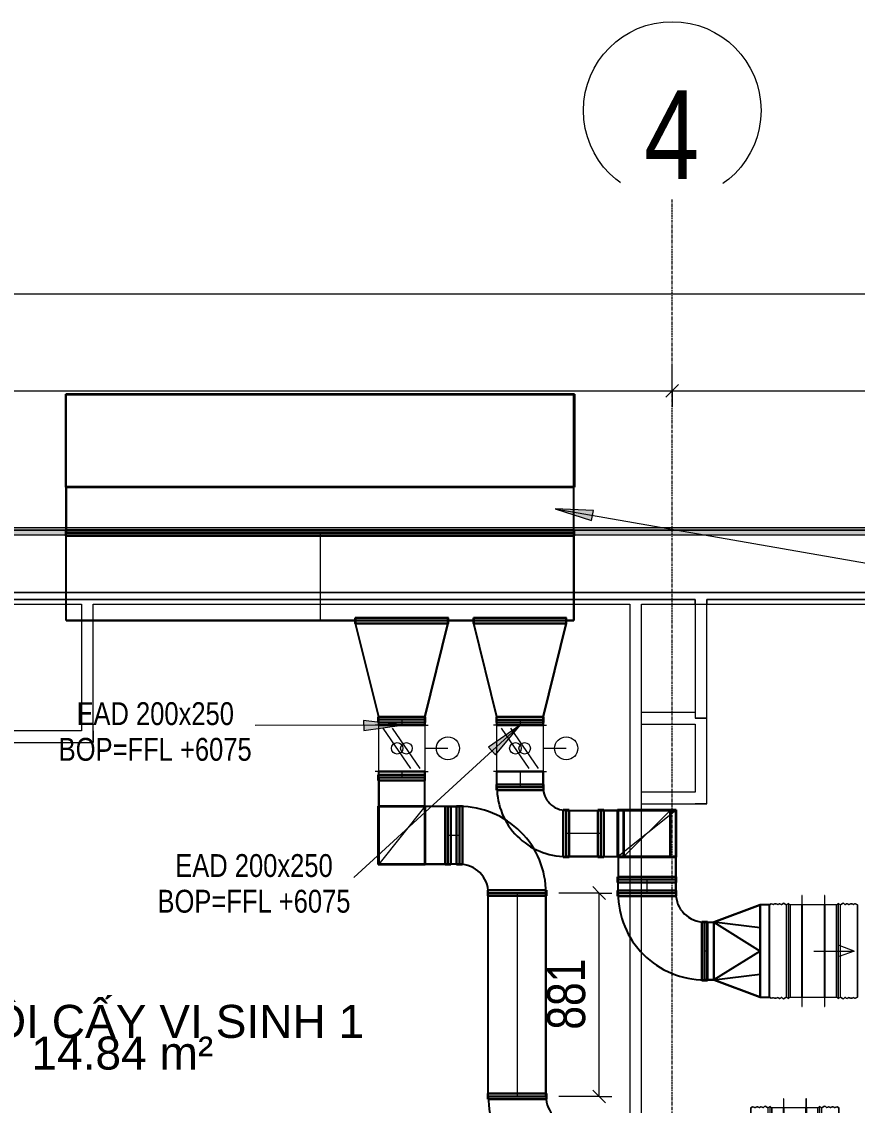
# Model space of a CAD drawing. Header units: millimetres. Extents: x -21807 to 17683, y 43568 to 60640.
# Drawn here: x 382 to 4004, y 55945 to 60640 of the extents above; entities that cross this region are included whole.
import ezdxf

# ---------------------------------------------------------------- set-up
doc = ezdxf.new("R2010")
doc.units = ezdxf.units.MM
doc.linetypes.add('Grid Line', pattern=[22.225, 12.7, -3.175, 3.175, -3.175])
for name, color, linetype, lineweight in [('A-ANNO-DIMS', 7, 'Continuous', 9), ('A-ANNO-DIMS-110', 7, 'Continuous', 9), ('A-AREA-IDEN', 7, 'Continuous', 9), ('A-DETL-GENF', 7, 'Continuous', 5), ('A-WALL', 7, 'Continuous', 9), ('A-WALL-PATT', 7, 'Continuous', 9), ('G-ANNO-TEXT', 7, 'Continuous', 9), ('M-EQPM', 7, 'Continuous', 5), ('M-HVAC-DUCT', 7, 'Continuous', 25), ('M-HVAC-DUCT-CNTR', 7, 'Continuous', 5), ('M-HVAC-DUCT-IDEN', 7, 'Continuous', 9), ('S-GRID', 7, 'Continuous', 9), ('S-GRID-IDEN', 7, 'Continuous', 9)]:
    doc.layers.add(name, color=color, linetype=linetype, lineweight=lineweight)
doc.layers.add('A-FLOR', color=7, linetype='Continuous', lineweight=9, true_color=0x007f00)
doc.layers.add('M-HVAC-DUCT-ANNO', color=7, linetype='Continuous', lineweight=5, true_color=0x007f00)
doc.styles.add('Arial', font='arial.ttf', dxfattribs={"width": 0.8, "height": 385})
doc.styles.add('Arial_1', font='arial.ttf', dxfattribs={"width": 0.8, "height": 220})
doc.styles.add('Arial_2', font='arial.ttf', dxfattribs={"width": 0.8, "height": 165})
doc.styles.add('Arial_3', font='arial.ttf', dxfattribs={"height": 143})
doc.styles.add('Arial_5', font='arial.ttf', dxfattribs={"width": 0.8, "height": 99})
doc.dimstyles.new('AK_DIM_2_0_Arial', dxfattribs={"dimscale": 304.8, "dimtxt": 224.457068, "dimasz": 0.180446, "dimexe": 0.360892, "dimexo": 0.360892, "dimgap": 0.036089, "dimtad": 1, "dimdec": 0, "dimzin": 0, "dimdsep": 46, "dimtxsty": 'Arial_1', "dimblk1": 'OBLIQUE', "dimblk2": 'OBLIQUE', "dimsah": 1, "dimcen": 0.09, "dimadec": 0, "dimazin": 0, "dimtfac": 1, "dimtdec": 4, "dimtix": 1, "dimtmove": 0, "dimatfit": 3, "dimfxl": 1, "dimtvp": 1, "dimtolj": 1, "dimtzin": 0, "dimarcsym": 2})
doc.dimstyles.new('AK_DIM_2_0_Arial_đỏ', dxfattribs={"dimscale": 304.8, "dimtxt": 168.342801, "dimasz": 0.180446, "dimexe": 0.180446, "dimexo": 0.180446, "dimgap": 0.036089, "dimtad": 1, "dimdec": 0, "dimzin": 0, "dimdsep": 46, "dimtxsty": 'Arial_2', "dimblk1": 'OBLIQUE', "dimblk2": 'OBLIQUE', "dimsah": 1, "dimcen": 0.09, "dimadec": 0, "dimazin": 0, "dimtfac": 1, "dimtdec": 4, "dimtix": 1, "dimtmove": 0, "dimatfit": 3, "dimfxl": 1, "dimtvp": 1, "dimtolj": 1, "dimtzin": 0, "dimarcsym": 2})

# ---------------------------------------------------------------- blocks, each defined once
blk = doc.blocks.new('AK-SGS-M3-A_rvt-1-MẶT BẰNG HỆ THỐNG GIÓ THẢI')
at = {"layer": 'A-WALL-PATT', "true_color": 0xeaeaea, "transparency": 33554534}
h = blk.add_hatch(color=254, dxfattribs=at)
h.paths.add_polyline_path([(-16584.2, 58416.9), (-16584.2, 58446.9), (-16663.1, 58446.9), (-16663.1, 58416.9), (-16633.7, 58416.9)])
h.paths.add_polyline_path([(-20048.6, 58416.9), (-17584.1, 58416.9), (-17584.1, 58446.9), (-20048.6, 58446.9)])
h.paths.add_polyline_path([(-15638.1, 58416.9), (-15584.3, 58416.9), (-15584.3, 58446.9), (-15663.2, 58446.9), (-15663.2, 58416.9)])
h.paths.add_polyline_path([(-8882.4, 58416.9), (-8809.2, 58416.9), (-8809.2, 58446.9), (-8888.1, 58446.9), (-8888.1, 58416.9)])
h.paths.add_polyline_path([(-7888.2, 58416.9), (-7809.3, 58416.9), (-7809.3, 58446.9), (-7888.2, 58446.9)])
h.paths.add_polyline_path([(-14144.8, 58416.9), (-9809.1, 58416.9), (-9809.1, 58446.9), (-14663.3, 58446.9), (-14663.3, 58416.9)])
h.paths.add_polyline_path([(-6749, 58416.9), (5590.9, 58416.9), (5590.9, 58446.9), (-6888.3, 58446.9), (-6888.3, 58416.9)])
h.paths.add_polyline_path([(6549.1, 58416.9), (6590.8, 58416.9), (6590.8, 58446.9), (6511.9, 58446.9), (6511.9, 58416.9)])
h.paths.add_polyline_path([(8511.7, 58416.9), (13291.2, 58416.9), (13291.2, 58446.9), (8511.7, 58446.9)])
h.paths.add_polyline_path([(7544.7, 58416.9), (7590.7, 58416.9), (7590.7, 58446.9), (7511.8, 58446.9), (7511.8, 58416.9)])
h.paths.add_polyline_path([(14212.2, 58416.9), (14291.1, 58416.9), (14291.1, 58446.9), (14212.2, 58446.9)])
at = {"layer": 'A-WALL', "color": 253, "lineweight": 13, "true_color": 0xaaaaaa}
for p, q in [((5590.9, 58446.9), (-6888.3, 58446.9)), ((-6888.3, 58416.9), (5590.9, 58416.9)), ((3042.8, 58166.9), (-19596.1, 58166.9)), ((14201.4, 58166.9), (3042.8, 58166.9)), ((-108.6, 58116.9), (641.4, 58116.9)), ((641.4, 58116.9), (641.4, 57566.9)), ((691.4, 57566.9), (691.4, 58116.9)), ((691.4, 58116.9), (3017.8, 58116.9)), ((3017.8, 58116.9), (3017.8, 54494.4)), ((3067.8, 58116.9), (3301.4, 58116.9)), ((3067.8, 57646.9), (3067.8, 58116.9)), ((3301.4, 58116.9), (3301.4, 57646.9)), ((3351.4, 58116.9), (8788.9, 58116.9)), ((3351.4, 57621.9), (3351.4, 58116.9)), ((3301.4, 57646.9), (3067.8, 57646.9)), ((3351.4, 57251.9), (3351.4, 57621.9)), ((3067.8, 57301.9), (3067.8, 57596.9)), ((3067.8, 57596.9), (3301.4, 57596.9)), ((3301.4, 57596.9), (3301.4, 57301.9)), ((641.4, 57566.9), (-108.6, 57566.9)), ((691.4, 57516.9), (691.4, 57566.9)), ((-108.6, 57516.9), (691.4, 57516.9)), ((3301.4, 57301.9), (3067.8, 57301.9)), ((3067.8, 55591.9), (3067.8, 57251.9)), ((3067.8, 57251.9), (3301.4, 57251.9)), ((3301.4, 57251.9), (3351.4, 57251.9))]:
    blk.add_line(p, q, dxfattribs=at)
at = {"layer": 'A-WALL', "color": 9, "lineweight": 13, "true_color": 0xc3c3c3}
for p, q in [((5590.9, 58446.9), (-6888.3, 58446.9)), ((-6888.3, 58436.9), (5590.9, 58436.9)), ((-6888.3, 58416.9), (5590.9, 58416.9))]:
    blk.add_line(p, q, dxfattribs=at)
at = {"layer": 'A-WALL', "color": 254, "lineweight": 13, "true_color": 0xd8d8d8}
blk.add_line((5590.9, 58436.9), (-6888.3, 58436.9), dxfattribs=at)
at = {"layer": 'A-WALL', "color": 254, "lineweight": 13, "true_color": 0xe0e0e0}
for p, q in [((3042.8, 58166.9), (-19596.1, 58166.9)), ((-4833.6, 58136.9), (3301.4, 58136.9)), ((14201.4, 58166.9), (3042.8, 58166.9)), ((3301.4, 58136.9), (3301.4, 58116.9)), ((3351.4, 58136.9), (8788.9, 58136.9)), ((3351.4, 58116.9), (3351.4, 58136.9)), ((3301.4, 58116.9), (3351.4, 58116.9)), ((3067.8, 57596.9), (3067.8, 57646.9)), ((3067.8, 57596.9), (3067.8, 57646.9)), ((3301.4, 57646.9), (3301.4, 57621.9)), ((3301.4, 57646.9), (3301.4, 57621.9)), ((3351.4, 57621.9), (3301.4, 57621.9)), ((3301.4, 57621.9), (3351.4, 57621.9)), ((3067.8, 57251.9), (3067.8, 57301.9)), ((3067.8, 57251.9), (3067.8, 57301.9))]:
    blk.add_line(p, q, dxfattribs=at)
at = {"layer": 'A-WALL', "color": 254, "lineweight": 13, "true_color": 0xcccccc}
for p, q in [((3301.4, 58136.9), (-4833.6, 58136.9)), ((3301.4, 58116.9), (3301.4, 58136.9)), ((8788.9, 58136.9), (3351.4, 58136.9)), ((3351.4, 58136.9), (3351.4, 58116.9)), ((-108.6, 58116.9), (641.4, 58116.9)), ((641.4, 58116.9), (641.4, 57566.9)), ((691.4, 57566.9), (691.4, 58116.9)), ((691.4, 58116.9), (3017.8, 58116.9)), ((3017.8, 58116.9), (3017.8, 55391.9)), ((3067.8, 58116.9), (3301.4, 58116.9)), ((3067.8, 57646.9), (3067.8, 58116.9)), ((3301.4, 58116.9), (3301.4, 57646.9)), ((3351.4, 58116.9), (8788.9, 58116.9)), ((3351.4, 57621.9), (3351.4, 58116.9)), ((3301.4, 57646.9), (3067.8, 57646.9)), ((3351.4, 57251.9), (3351.4, 57621.9)), ((3067.8, 57301.9), (3067.8, 57596.9)), ((3067.8, 57596.9), (3301.4, 57596.9)), ((3301.4, 57596.9), (3301.4, 57301.9)), ((641.4, 57566.9), (-108.6, 57566.9)), ((691.4, 57566.9), (691.4, 57516.9)), ((-108.6, 57516.9), (691.4, 57516.9)), ((3301.4, 57301.9), (3067.8, 57301.9)), ((3067.8, 55591.9), (3067.8, 57251.9)), ((3067.8, 57251.9), (3301.4, 57251.9)), ((3351.4, 57251.9), (3301.4, 57251.9))]:
    blk.add_line(p, q, dxfattribs=at)
at = {"layer": 'A-WALL', "color": 7, "lineweight": 13, "true_color": 0xececec}
blk.add_line((3301.4, 58116.9), (3351.4, 58116.9), dxfattribs=at)
blk = doc.blocks.new('03_DSC_Fan _axial_ - QUẠT THẢI TRỤC 400x200-1932861-MẶT BẰNG HỆ THỐNG GIÓ THẢI')
at = {"layer": 'M-EQPM', "color": 34, "true_color": 0x994c00}
for p, q in [((52, 240), (50, 240)), ((50, 240), (50, -240)), ((50, 240), (50, -240)), ((52, -240), (52, 240)), ((52, -240), (52, 240)), ((150, 240), (148, 240)), ((148, 240), (148, -240)), ((148, 240), (148, -240)), ((150, -240), (150, 240)), ((150, -240), (150, 240)), ((-90.6, -200.4), (-90.6, 200.4)), ((-90.6, -200.4), (-90.6, 200.4)), ((-90.6, 199), (-90.6, -199)), ((-90.6, 199), (-90.6, -199)), ((-7.2, 206.2), (-17.4, 200.4)), ((-17.4, 200.4), (-17.4, -200.4)), ((-17.4, 200.4), (-17.4, -200.4)), ((0, 199), (-7.2, 206.2)), ((-7.2, -206.2), (-7.2, 206.2)), ((-7.2, -206.2), (-7.2, 206.2)), ((200, 200), (0, 200)), ((0, 200), (0, -200)), ((0, 200), (0, -200)), ((0, 199), (0, -199)), ((0, 199), (0, -199)), ((0, -198), (0, 198)), ((0, -198), (0, 198)), ((50, -199), (50, 199)), ((50, -199), (50, 199)), ((52, 199), (52, -199)), ((52, 199), (52, -199)), ((148, -199), (148, 199)), ((148, -199), (148, 199)), ((150, 199), (150, -199)), ((150, 199), (150, -199)), ((207.2, 206.2), (200, 199)), ((200, -200), (200, 200)), ((200, -200), (200, 200)), ((200, -199), (200, 199)), ((200, -199), (200, 199)), ((200, 198), (200, -198)), ((200, 198), (200, -198)), ((217.4, 200.4), (207.2, 206.2)), ((207.2, 206.2), (207.2, -206.2)), ((207.2, 206.2), (207.2, -206.2)), ((217.4, -200.4), (217.4, 200.4)), ((217.4, -200.4), (217.4, 200.4)), ((290.6, 200.4), (290.6, -200.4)), ((290.6, 200.4), (290.6, -200.4)), ((290.6, -199), (290.6, 199)), ((290.6, -199), (290.6, 199)), ((102, 0), (277.3, 0)), ((277.3, 0), (211.5, 23.9)), ((277.3, 0), (211.5, -23.9)), ((-17.4, -200.4), (-7.2, -206.2)), ((-7.2, -206.2), (0, -199)), ((0, -200), (200, -200)), ((200, -199), (207.2, -206.2)), ((207.2, -206.2), (217.4, -200.4)), ((50, -240), (52, -240)), ((148, -240), (150, -240))]:
    blk.add_line(p, q, dxfattribs=at)
at = {"layer": 'M-EQPM', "color": 34, "true_color": 0x994c00, "flags": 128}
for points in [[(-90.6, 200.4), (-83, 204.1), (-77.7, 203.5), (-74.7, 202.2), (-72.9, 201.8), (-70.9, 202.5), (-68.4, 204), (-65.1, 204.9), (-61.3, 204.3), (-57.4, 202.9), (-54.2, 201.9), (-52.1, 202.2), (-50.4, 203.4), (-48.5, 204.7), (-45.8, 205.1), (-42.3, 203.7), (-38.9, 201.9), (-36.8, 201.6), (-34.9, 202.9), (-32.2, 205.6), (-29.5, 207.5), (-26, 206.4), (-17.4, 200.4)], [(-17.4, 200.4), (-26, 206.4), (-29.5, 207.5), (-32.2, 205.6), (-34.9, 202.9), (-36.8, 201.6), (-38.9, 201.9), (-42.3, 203.7), (-45.8, 205.1), (-48.5, 204.7), (-50.4, 203.4), (-52.1, 202.2), (-54.2, 201.9), (-57.4, 202.9), (-61.3, 204.3), (-65.1, 204.9), (-68.4, 204), (-70.9, 202.5), (-72.9, 201.8), (-74.7, 202.2), (-77.7, 203.5), (-83, 204.1), (-90.6, 200.4)], [(-50.8, 203.1), (-49.4, 204.2), (-48.6, 204.7), (-47.9, 205), (-47.2, 205.1), (-46.6, 205.2), (-45.9, 205.1), (-44.5, 204.8), (-37.4, 201.5), (-37, 201.5), (-36.5, 201.7), (-36.1, 201.9), (-35.2, 202.7), (-31.1, 206.5), (-30.1, 207.2), (-29.8, 207.4)], [(217.4, 200.4), (226.1, 206.4), (229.6, 207.5), (232.3, 205.5), (235, 202.9), (236.9, 201.5), (239, 201.9), (242.4, 203.8), (246, 205.1), (248.6, 204.7), (250.5, 203.3), (252.2, 202.2), (254.4, 201.9), (257.7, 203), (261.6, 204.4), (265.4, 204.9), (268.6, 203.9), (271.1, 202.4), (273, 201.7), (274.9, 202.4), (278, 203.9), (283.2, 204.7), (290.6, 200.4)], [(290.6, 200.4), (283.2, 204.7), (278, 203.9), (274.9, 202.4), (273, 201.7), (271.1, 202.4), (268.6, 203.9), (265.4, 204.9), (261.6, 204.4), (257.7, 203), (254.4, 201.9), (252.2, 202.2), (250.5, 203.3), (248.6, 204.7), (246, 205.1), (242.4, 203.8), (239, 201.9), (236.9, 201.5), (235, 202.9), (232.3, 205.5), (229.6, 207.5), (226.1, 206.4), (217.4, 200.4)], [(254.4, 201.9), (255.9, 202.3), (260.9, 204.2), (264.1, 204.9), (266, 204.8), (267.6, 204.3), (271.2, 202.4), (272.3, 201.9), (272.8, 201.7), (273.2, 201.8), (273.7, 201.9), (275.9, 202.9), (278.2, 204), (279.2, 204.4)], [(-17.4, -200.4), (-26, -206.4), (-29.5, -207.5), (-32.2, -205.6), (-34.9, -202.9), (-36.8, -201.6), (-38.9, -201.9), (-42.3, -203.7), (-45.8, -205.1), (-48.5, -204.7), (-50.4, -203.4), (-52.1, -202.2), (-54.2, -201.9), (-57.4, -202.9), (-61.3, -204.3), (-65.1, -204.9), (-68.4, -204), (-70.9, -202.5), (-72.9, -201.8), (-74.7, -202.2), (-77.7, -203.5), (-83, -204.1), (-90.6, -200.4)], [(-90.6, -200.4), (-83, -204.1), (-77.7, -203.5), (-74.7, -202.2), (-72.9, -201.8), (-70.9, -202.5), (-68.4, -204), (-65.1, -204.9), (-61.3, -204.3), (-57.4, -202.9), (-54.2, -201.9), (-52.1, -202.2), (-50.4, -203.4), (-48.5, -204.7), (-45.8, -205.1), (-42.3, -203.7), (-38.9, -201.9), (-36.8, -201.6), (-34.9, -202.9), (-32.2, -205.6), (-29.5, -207.5), (-26, -206.4), (-17.4, -200.4)], [(-50.8, -203.1), (-49.4, -204.2), (-48.6, -204.7), (-47.9, -205), (-47.2, -205.1), (-46.6, -205.2), (-45.9, -205.1), (-44.5, -204.8), (-37.4, -201.5), (-37, -201.5), (-36.5, -201.7), (-36.1, -201.9), (-35.2, -202.7), (-31.1, -206.5), (-30.1, -207.2), (-29.8, -207.4)], [(290.6, -200.4), (283.2, -204.7), (278, -203.9), (274.9, -202.4), (273, -201.7), (271.1, -202.4), (268.6, -203.9), (265.4, -204.9), (261.6, -204.4), (257.7, -203), (254.4, -201.9), (252.2, -202.2), (250.5, -203.3), (248.6, -204.7), (246, -205.1), (242.4, -203.8), (239, -201.9), (236.9, -201.5), (235, -202.9), (232.3, -205.5), (229.6, -207.5), (226.1, -206.4), (217.4, -200.4)], [(217.4, -200.4), (226.1, -206.4), (229.6, -207.5), (232.3, -205.5), (235, -202.9), (236.9, -201.5), (239, -201.9), (242.4, -203.8), (246, -205.1), (248.6, -204.7), (250.5, -203.3), (252.2, -202.2), (254.4, -201.9), (257.7, -203), (261.6, -204.4), (265.4, -204.9), (268.6, -203.9), (271.1, -202.4), (273, -201.7), (274.9, -202.4), (278, -203.9), (283.2, -204.7), (290.6, -200.4)], [(254.4, -201.9), (255.9, -202.3), (260.9, -204.2), (264.1, -204.9), (266, -204.8), (267.6, -204.3), (271.2, -202.4), (272.3, -201.9), (272.8, -201.7), (273.2, -201.8), (273.7, -201.9), (275.9, -202.9), (278.2, -204), (279.2, -204.4)]]:
    blk.add_lwpolyline(points, dxfattribs=at)
blk = doc.blocks.new('ConThu_ChuNhat_NepC - L350-2532888-MẶT BẰNG HỆ THỐNG GIÓ THẢI')
at = {"layer": 'M-HVAC-DUCT', "color": 34, "true_color": 0x994c00}
for p, q in [((0, 100), (403.9, 200)), ((0, 100), (403.9, 200)), ((403.9, 202), (403.9, -202)), ((403.9, -202), (403.9, 202)), ((428.9, 202), (403.9, 202)), ((403.9, 202), (428.9, 202)), ((403.9, -200), (403.9, 200)), ((403.9, 200), (403.9, -200)), ((403.9, 200), (403.9, -200)), ((403.9, -200), (403.9, 200)), ((428.9, 200), (403.9, 200)), ((403.9, 200), (428.9, 200)), ((428.9, 202), (428.9, -202)), ((428.9, -202), (428.9, 202)), ((428.9, 200), (428.9, -200)), ((428.9, -200), (428.9, 200)), ((-25, -102), (-25, 102)), ((-25, 102), (-25, -102)), ((-25, 102), (0, 102)), ((-25, 102), (0, 102)), ((-25, -100), (-25, 100)), ((-25, 100), (-25, -100)), ((-25, 100), (0, 100)), ((-25, 100), (0, 100)), ((0, -102), (0, 102)), ((0, 102), (0, -102)), ((0, 100), (0, -100)), ((0, -100), (0, 100)), ((0, -100), (0, 100)), ((0, 100), (0, -100)), ((0, -100), (-25, -100)), ((-25, -100), (0, -100)), ((0, -102), (-25, -102)), ((-25, -102), (0, -102)), ((0, -100), (403.9, -200)), ((403.9, -200), (0, -100)), ((403.9, -200), (428.9, -200)), ((403.9, -200), (428.9, -200)), ((403.9, -202), (428.9, -202)), ((403.9, -202), (428.9, -202))]:
    blk.add_line(p, q, dxfattribs=at)
blk = doc.blocks.new('ConThu_ChuNhat_NepC - L350-2531501-MẶT BẰNG HỆ THỐNG GIÓ THẢI')
at = {"layer": 'M-HVAC-DUCT', "color": 34, "true_color": 0x994c00}
for p, q in [((0, 100), (404.4, 200)), ((0, 100), (404.4, 200)), ((404.4, 202), (404.4, -202)), ((404.4, -202), (404.4, 202)), ((429.4, 202), (404.4, 202)), ((404.4, 202), (429.4, 202)), ((404.4, -200), (404.4, 200)), ((404.4, 200), (404.4, -200)), ((404.4, 200), (404.4, -200)), ((404.4, -200), (404.4, 200)), ((429.4, 200), (404.4, 200)), ((404.4, 200), (429.4, 200)), ((429.4, 202), (429.4, -202)), ((429.4, -202), (429.4, 202)), ((429.4, 200), (429.4, -200)), ((429.4, -200), (429.4, 200)), ((-25, -102), (-25, 102)), ((-25, 102), (-25, -102)), ((-25, 102), (0, 102)), ((-25, 102), (0, 102)), ((-25, -100), (-25, 100)), ((-25, 100), (-25, -100)), ((-25, 100), (0, 100)), ((-25, 100), (0, 100)), ((0, -102), (0, 102)), ((0, 102), (0, -102)), ((0, 100), (0, -100)), ((0, -100), (0, 100)), ((0, -100), (0, 100)), ((0, 100), (0, -100)), ((0, -100), (-25, -100)), ((-25, -100), (0, -100)), ((0, -102), (-25, -102)), ((-25, -102), (0, -102)), ((0, -100), (404.4, -200)), ((404.4, -200), (0, -100)), ((404.4, -200), (429.4, -200)), ((404.4, -200), (429.4, -200)), ((404.4, -202), (429.4, -202)), ((404.4, -202), (429.4, -202))]:
    blk.add_line(p, q, dxfattribs=at)
blk = doc.blocks.new('Cut_ChuNhat_NepC1 - 1 W-2256808-MẶT BẰNG HỆ THỐNG GIÓ THẢI')
at = {"layer": 'M-HVAC-DUCT', "color": 34, "true_color": 0x994c00}
for p, q in [((573.7, 58623), (573.7, 59027)), ((573.7, 59027), (2777.7, 59027)), ((2777.7, 59027), (573.7, 59027)), ((573.7, 59027), (573.7, 58623)), ((2775.7, 59025), (575.7, 59025)), ((575.7, 58625), (575.7, 59025)), ((575.7, 59025), (2775.7, 59025)), ((575.7, 58425), (575.7, 59025)), ((2775.7, 59025), (2775.7, 58625)), ((2775.7, 58425), (2775.7, 59025)), ((2777.7, 59027), (2777.7, 58623)), ((2777.7, 58623), (2777.7, 59027)), ((2777.7, 58623), (573.7, 58623)), ((573.7, 58623), (2777.7, 58623)), ((2775.7, 58625), (575.7, 58625)), ((575.7, 58625), (575.7, 58425)), ((2775.7, 58425), (2775.7, 58625)), ((573.7, 58437.5), (2777.7, 58437.5)), ((2777.7, 58437.5), (573.7, 58437.5)), ((573.7, 58437.5), (573.7, 58412.5)), ((573.7, 58412.5), (573.7, 58437.5)), ((575.7, 58425), (2775.7, 58425)), ((2775.7, 58425), (575.7, 58425)), ((2777.7, 58412.5), (2777.7, 58437.5)), ((2777.7, 58412.5), (2777.7, 58437.5)), ((573.7, 58412.5), (2777.7, 58412.5)), ((2777.7, 58412.5), (573.7, 58412.5))]:
    blk.add_line(p, q, dxfattribs=at)
blk = doc.blocks.new('ConThu_VuongTron_NepC1 - Standard-2219559-MẶT BẰNG HỆ THỐNG GIÓ THẢI')
at = {"layer": 'M-HVAC-DUCT', "color": 34, "true_color": 0x994c00}
for p, q in [((0, 125), (200, 200)), ((200, 200), (0, 125)), ((200, 0), (200, 200)), ((200, 0), (200, 200)), ((240, 200), (200, 200)), ((200, 200), (200, 0)), ((200, 200), (200, 0)), ((240, 0), (240, 200)), ((240, 0), (240, 200)), ((-30, -125), (-30, 125)), ((-30, 125), (-30, -125)), ((-30, 125), (0, 125)), ((-30, 125), (0, 125)), ((0, 125), (0, -125)), ((0, -125), (0, 125)), ((0, 125), (200, 0)), ((200, 100), (0, 125)), ((0, -125), (0, 125)), ((0, 125), (0, -125)), ((200, -200), (200, 0)), ((200, -200), (200, 0)), ((200, 0), (200, -200)), ((240, -200), (240, 0)), ((240, -200), (240, 0)), ((200, 0), (0, -125)), ((200, 0), (200, -200)), ((0, -125), (-30, -125)), ((-30, -125), (0, -125)), ((0, -125), (200, -100)), ((0, -125), (200, -200)), ((200, -200), (0, -125)), ((200, -200), (240, -200))]:
    blk.add_line(p, q, dxfattribs=at)
blk = doc.blocks.new('Cut_ChuNhat_NepC - 1 W-1685588-MẶT BẰNG HỆ THỐNG GIÓ THẢI')
at = {"layer": 'M-HVAC-DUCT', "color": 34, "true_color": 0x994c00}
for p, q in [((-127, 262.5), (127, 262.5)), ((127, 262.5), (-127, 262.5)), ((-127, 262.5), (-127, 237.5)), ((-127, 237.5), (-127, 262.5)), ((-127, 237.5), (127, 237.5)), ((127, 237.5), (-127, 237.5)), ((-125, 250), (125, 250)), ((125, 250), (-125, 250)), ((127, 237.5), (127, 262.5)), ((127, 237.5), (127, 262.5)), ((-262.5, -127), (-262.5, 127)), ((-262.5, 127), (-262.5, -127)), ((-262.5, 127), (-237.5, 127)), ((-262.5, 127), (-237.5, 127)), ((-250, 125), (-250, -125)), ((-250, -125), (-250, 125)), ((-237.5, -127), (-237.5, 127)), ((-237.5, 127), (-237.5, -127)), ((-237.5, -127), (-262.5, -127)), ((-262.5, -127), (-237.5, -127))]:
    blk.add_line(p, q, dxfattribs=at)
for radius in [125, 125, 375, 375]:
    blk.add_arc((-250, 250), radius, 270, 0, dxfattribs=at)
blk = doc.blocks.new('Cut_ChuNhat_NepC1 - 1 W-2255193-MẶT BẰNG HỆ THỐNG GIÓ THẢI')
at = {"layer": 'M-HVAC-DUCT', "color": 34, "true_color": 0x994c00}
for p, q in [((-127, 262.5), (127, 262.5)), ((127, 262.5), (-127, 262.5)), ((-127, 262.5), (-127, 237.5)), ((-127, 237.5), (-127, 262.5)), ((-127, 237.5), (127, 237.5)), ((127, 237.5), (-127, 237.5)), ((-125, 250), (125, 250)), ((125, 250), (-125, 250)), ((127, 237.5), (127, 262.5)), ((127, 237.5), (127, 262.5)), ((-262.5, -127), (-262.5, 127)), ((-262.5, 127), (-262.5, -127)), ((-262.5, 127), (-237.5, 127)), ((-262.5, 127), (-237.5, 127)), ((-250, 125), (-250, -125)), ((-250, -125), (-250, 125)), ((-237.5, -127), (-237.5, 127)), ((-237.5, 127), (-237.5, -127)), ((-237.5, -127), (-262.5, -127)), ((-262.5, -127), (-237.5, -127))]:
    blk.add_line(p, q, dxfattribs=at)
for radius in [125, 125, 375, 375]:
    blk.add_arc((-250, 250), radius, 270, 0, dxfattribs=at)
blk = doc.blocks.new('Cut_ChuNhat_NepC1 - 1 W-2529604-MẶT BẰNG HỆ THỐNG GIÓ THẢI')
at = {"layer": 'M-HVAC-DUCT', "color": 34, "true_color": 0x994c00}
for p, q in [((3219, 57224.9), (2965, 57224.9)), ((2965, 57224.9), (2965, 57020.9)), ((2965, 57020.9), (2965, 57224.9)), ((2965, 57224.9), (3219, 57224.9)), ((3217, 57222.9), (2967, 57222.9)), ((2967, 57222.9), (2967, 57022.9)), ((2967, 57222.9), (2967, 56922.9)), ((3217, 57022.9), (3217, 57222.9)), ((3217, 57222.9), (3217, 56922.9)), ((3219, 57020.9), (3219, 57224.9)), ((3219, 57224.9), (3219, 57020.9)), ((2965, 57020.9), (3219, 57020.9)), ((3219, 57020.9), (2965, 57020.9)), ((2967, 57022.9), (3217, 57022.9)), ((2967, 57022.9), (2967, 56922.9)), ((3217, 56922.9), (3217, 57022.9)), ((3219, 56935.4), (2965, 56935.4)), ((2965, 56935.4), (3219, 56935.4)), ((2965, 56910.4), (2965, 56935.4)), ((2965, 56910.4), (2965, 56935.4)), ((3219, 56910.4), (2965, 56910.4)), ((2965, 56910.4), (3219, 56910.4)), ((3217, 56922.9), (2967, 56922.9)), ((2967, 56922.9), (3217, 56922.9)), ((3219, 56935.4), (3219, 56910.4)), ((3219, 56910.4), (3219, 56935.4))]:
    blk.add_line(p, q, dxfattribs=at)
blk = doc.blocks.new('Cut_ChuNhat_NepC1 - 1 W-2531844-MẶT BẰNG HỆ THỐNG GIÓ THẢI')
at = {"layer": 'M-HVAC-DUCT', "color": 34, "true_color": 0x994c00}
for p, q in [((2879.5, 57224.9), (2879.5, 57020.9)), ((2879.5, 57020.9), (2879.5, 57224.9)), ((2904.5, 57224.9), (2879.5, 57224.9)), ((2879.5, 57224.9), (2904.5, 57224.9)), ((2892, 57222.9), (2892, 57022.9)), ((2892, 57022.9), (2892, 57222.9)), ((2992, 57222.9), (2892, 57222.9)), ((2892, 57222.9), (3192, 57222.9)), ((2904.5, 57224.9), (2904.5, 57020.9)), ((2904.5, 57020.9), (2904.5, 57224.9)), ((2990, 57224.9), (3194, 57224.9)), ((2990, 57020.9), (2990, 57224.9)), ((2990, 57224.9), (2990, 57020.9)), ((3194, 57224.9), (2990, 57224.9)), ((2992, 57222.9), (3192, 57222.9)), ((2992, 57022.9), (2992, 57222.9)), ((3192, 57022.9), (3192, 57222.9)), ((3192, 57222.9), (3192, 57022.9)), ((3194, 57224.9), (3194, 57020.9)), ((3194, 57020.9), (3194, 57224.9)), ((2879.5, 57020.9), (2904.5, 57020.9)), ((2879.5, 57020.9), (2904.5, 57020.9)), ((2892, 57022.9), (2992, 57022.9)), ((2892, 57022.9), (3192, 57022.9)), ((3194, 57020.9), (2990, 57020.9)), ((2990, 57020.9), (3194, 57020.9)), ((3192, 57022.9), (2992, 57022.9))]:
    blk.add_line(p, q, dxfattribs=at)
blk = doc.blocks.new('ConThu_ChuNhat_NepC1 - L200-2532142-MẶT BẰNG HỆ THỐNG GIÓ THẢI')
at = {"layer": 'M-HVAC-DUCT', "color": 34, "true_color": 0x994c00}
for p, q in [((2965, 57224.9), (3219, 57224.9)), ((2965, 57020.9), (2965, 57224.9)), ((2965, 57224.9), (2965, 57020.9)), ((3219, 57224.9), (2965, 57224.9)), ((2967, 57222.9), (2967, 57022.9)), ((3217, 57222.9), (2967, 57222.9)), ((2967, 57222.9), (3217, 57222.9)), ((2967, 57022.9), (2967, 57222.9)), ((2967, 57022.9), (2967, 57222.9)), ((2992, 57222.9), (2967, 57222.9)), ((2967, 57222.9), (3217, 57222.9)), ((3194, 57224.9), (2990, 57224.9)), ((2990, 57224.9), (2990, 57020.9)), ((2990, 57020.9), (2990, 57224.9)), ((2990, 57224.9), (3194, 57224.9)), ((2992, 57022.9), (2992, 57222.9)), ((2992, 57222.9), (3192, 57222.9)), ((3192, 57222.9), (2992, 57222.9)), ((2992, 57222.9), (2992, 57022.9)), ((2992, 57222.9), (2992, 57022.9)), ((3192, 57222.9), (2992, 57222.9)), ((3192, 57222.9), (3192, 57022.9)), ((3192, 57022.9), (3192, 57222.9)), ((3217, 57222.9), (3192, 57222.9)), ((3192, 57022.9), (3192, 57222.9)), ((3194, 57020.9), (3194, 57224.9)), ((3194, 57224.9), (3194, 57020.9)), ((3217, 57022.9), (3217, 57222.9)), ((3217, 57222.9), (3217, 57022.9)), ((3217, 57222.9), (3217, 57022.9)), ((3219, 57224.9), (3219, 57020.9)), ((3219, 57020.9), (3219, 57224.9)), ((3219, 57020.9), (2965, 57020.9)), ((2965, 57020.9), (3219, 57020.9)), ((2967, 57022.9), (3217, 57022.9)), ((3217, 57022.9), (2967, 57022.9)), ((2967, 57022.9), (2992, 57022.9)), ((3217, 57022.9), (2967, 57022.9)), ((2990, 57020.9), (3194, 57020.9)), ((3194, 57020.9), (2990, 57020.9)), ((3192, 57022.9), (2992, 57022.9)), ((2992, 57022.9), (3192, 57022.9)), ((2992, 57022.9), (3192, 57022.9)), ((3217, 57022.9), (3192, 57022.9))]:
    blk.add_line(p, q, dxfattribs=at)
blk = doc.blocks.new('Cut_ChuNhat_NepC1 - 1 W-V38-MẶT BẰNG HỆ THỐNG GIÓ THẢI')
at = {"layer": 'M-HVAC-DUCT', "color": 34, "true_color": 0x994c00}
for p, q in [((1927.4, 56987.9), (1927.4, 57241.9)), ((1927.4, 57241.9), (2131.4, 57241.9)), ((2131.4, 57241.9), (1927.4, 57241.9)), ((1927.4, 57241.9), (1927.4, 56987.9)), ((2129.4, 57239.9), (1929.4, 57239.9)), ((1929.4, 57239.9), (1929.4, 56989.9)), ((2229.4, 57239.9), (1929.4, 57239.9)), ((2129.4, 56989.9), (2129.4, 57239.9)), ((2229.4, 57239.9), (2129.4, 57239.9)), ((2131.4, 57241.9), (2131.4, 56987.9)), ((2131.4, 56987.9), (2131.4, 57241.9)), ((2216.9, 56987.9), (2216.9, 57241.9)), ((2216.9, 57241.9), (2216.9, 56987.9)), ((2216.9, 57241.9), (2241.9, 57241.9)), ((2216.9, 57241.9), (2241.9, 57241.9)), ((2229.4, 56989.9), (2229.4, 57239.9)), ((2229.4, 57239.9), (2229.4, 56989.9)), ((2241.9, 56987.9), (2241.9, 57241.9)), ((2241.9, 57241.9), (2241.9, 56987.9)), ((2131.4, 56987.9), (1927.4, 56987.9)), ((1927.4, 56987.9), (2131.4, 56987.9)), ((1929.4, 56989.9), (2129.4, 56989.9)), ((2229.4, 56989.9), (1929.4, 56989.9)), ((2129.4, 56989.9), (2229.4, 56989.9)), ((2241.9, 56987.9), (2216.9, 56987.9)), ((2216.9, 56987.9), (2241.9, 56987.9))]:
    blk.add_line(p, q, dxfattribs=at)
blk = doc.blocks.new('VanGio_ChuNhat_TrucVit - VCD-2532911-MẶT BẰNG HỆ THỐNG GIÓ THẢI')
at = {"layer": 'A-DETL-GENF', "color": 34, "true_color": 0x994c00}
for p, q in [((-100, 100), (-100, 115)), ((-100, 100), (100, 100)), ((-100, -100), (-100, 100)), ((100, 100), (100, 115)), ((100, 100), (100, -100)), ((-87.5, -40), (87.5, 80)), ((-87.5, -80), (87.5, 40)), ((100, -100), (-100, -100)), ((-100, -100), (-100, -115)), ((0, -100), (0, -200)), ((100, -100), (100, -115))]:
    blk.add_line(p, q, dxfattribs=at)
for centre, radius in [((0, 20), 25), ((0, -20), 25), ((0, -200), 50)]:
    blk.add_circle(centre, radius, dxfattribs=at)
blk = doc.blocks.new('Cut_ChuNhat_NepC1 - 1 W-V39-MẶT BẰNG HỆ THỐNG GIÓ THẢI')
at = {"layer": 'M-HVAC-DUCT', "color": 34, "true_color": 0x994c00}
for p, q in [((-102, 212.5), (102, 212.5)), ((102, 212.5), (-102, 212.5)), ((-102, 212.5), (-102, 187.5)), ((-102, 187.5), (-102, 212.5)), ((-100, 200), (100, 200)), ((100, 200), (-100, 200)), ((102, 187.5), (102, 212.5)), ((102, 187.5), (102, 212.5)), ((-102, 187.5), (102, 187.5)), ((102, 187.5), (-102, 187.5)), ((-212.5, -102), (-212.5, 102)), ((-212.5, 102), (-212.5, -102)), ((-212.5, 102), (-187.5, 102)), ((-212.5, 102), (-187.5, 102)), ((-200, 100), (-200, -100)), ((-200, -100), (-200, 100)), ((-187.5, -102), (-187.5, 102)), ((-187.5, 102), (-187.5, -102)), ((-187.5, -102), (-212.5, -102)), ((-212.5, -102), (-187.5, -102))]:
    blk.add_line(p, q, dxfattribs=at)
for radius in [100, 100, 300, 300]:
    blk.add_arc((-200, 200), radius, 270, 0, dxfattribs=at)
blk = doc.blocks.new('Cut_ChuNhat_NepC1 - 1 W-V40-MẶT BẰNG HỆ THỐNG GIÓ THẢI')
at = {"layer": 'M-HVAC-DUCT', "color": 34, "true_color": 0x994c00}
for p, q in [((1927.4, 57377.4), (2131.4, 57377.4)), ((2131.4, 57377.4), (1927.4, 57377.4)), ((1927.4, 57377.4), (1927.4, 57352.4)), ((1927.4, 57352.4), (1927.4, 57377.4)), ((1927.4, 57352.4), (2131.4, 57352.4)), ((2131.4, 57352.4), (1927.4, 57352.4)), ((1929.4, 57364.9), (2129.4, 57364.9)), ((2129.4, 57364.9), (1929.4, 57364.9)), ((1929.4, 57364.9), (1929.4, 57239.9)), ((1929.4, 56989.9), (1929.4, 57364.9)), ((2129.4, 57239.9), (2129.4, 57364.9)), ((2129.4, 56989.9), (2129.4, 57364.9)), ((2131.4, 57352.4), (2131.4, 57377.4)), ((2131.4, 57352.4), (2131.4, 57377.4)), ((2131.4, 57241.9), (1927.4, 57241.9)), ((1927.4, 57241.9), (1927.4, 56987.9)), ((1927.4, 56987.9), (1927.4, 57241.9)), ((1927.4, 57241.9), (2131.4, 57241.9)), ((1929.4, 57239.9), (2129.4, 57239.9)), ((1929.4, 56989.9), (1929.4, 57239.9)), ((2129.4, 57239.9), (2129.4, 56989.9)), ((2131.4, 56987.9), (2131.4, 57241.9)), ((2131.4, 57241.9), (2131.4, 56987.9)), ((1927.4, 56987.9), (2131.4, 56987.9)), ((2131.4, 56987.9), (1927.4, 56987.9)), ((1929.4, 56989.9), (2129.4, 56989.9)), ((2129.4, 56989.9), (1929.4, 56989.9))]:
    blk.add_line(p, q, dxfattribs=at)
blk = doc.blocks.new('AK-SGS-M3-Hrvt_rvt-1-MẶT BẰNG HỆ THỐNG GIÓ THẢI')
at = {"layer": 'A-FLOR', "color": 7, "true_color": 0xecf5ec}
blk.add_line((-19596.1, 58166.9), (14251.4, 58166.9), dxfattribs=at)
at = {"layer": 'A-FLOR', "color": 254, "true_color": 0xe0efe0}
blk.add_line((14251.4, 58166.9), (-19596.1, 58166.9), dxfattribs=at)
at = {"layer": 'M-HVAC-DUCT', "color": 34, "true_color": 0x994c00}
for p, q in [((2775.7, 58425), (575.7, 58425)), ((575.7, 58425), (2775.7, 58425)), ((575.7, 58045), (575.7, 58425)), ((575.7, 58045), (575.7, 58425)), ((2775.7, 58425), (2775.7, 58045)), ((2775.7, 58045), (2775.7, 58425)), ((2775.7, 58045), (575.7, 58045)), ((575.7, 58045), (2775.7, 58045)), ((2129.4, 57616.2), (1929.4, 57616.2)), ((1929.4, 57616.2), (2129.4, 57616.2)), ((1929.4, 57591.8), (1929.4, 57616.2)), ((1929.4, 57591.8), (1929.4, 57616.2)), ((2129.4, 57616.2), (2129.4, 57591.8)), ((2129.4, 57591.8), (2129.4, 57616.2)), ((2642, 57615.7), (2442, 57615.7)), ((2442, 57615.7), (2642, 57615.7)), ((2442, 57591.8), (2442, 57615.7)), ((2442, 57591.8), (2442, 57615.7)), ((2642, 57615.7), (2642, 57591.8)), ((2642, 57591.8), (2642, 57615.7)), ((2129.4, 57591.8), (1929.4, 57591.8)), ((1929.4, 57591.8), (2129.4, 57591.8)), ((2642, 57591.8), (2442, 57591.8)), ((2442, 57591.8), (2642, 57591.8)), ((2129.4, 57391.8), (1929.4, 57391.8)), ((1929.4, 57391.8), (2129.4, 57391.8)), ((1929.4, 57364.9), (1929.4, 57391.8)), ((1929.4, 57364.9), (1929.4, 57391.8)), ((2129.4, 57391.8), (2129.4, 57364.9)), ((2129.4, 57364.9), (2129.4, 57391.8)), ((2642, 57391.8), (2442, 57391.8)), ((2442, 57391.8), (2642, 57391.8)), ((2442, 57322.9), (2442, 57391.8)), ((2442, 57322.9), (2442, 57391.8)), ((2642, 57391.8), (2642, 57322.9)), ((2642, 57322.9), (2642, 57391.8)), ((2129.4, 57364.9), (1929.4, 57364.9)), ((1929.4, 57364.9), (2129.4, 57364.9)), ((2642, 57322.9), (2442, 57322.9)), ((2442, 57322.9), (2642, 57322.9)), ((2229.4, 57239.9), (2229.4, 56989.9)), ((2229.4, 56989.9), (2229.4, 57239.9)), ((2229.4, 57239.9), (2279.4, 57239.9)), ((2279.4, 57239.9), (2229.4, 57239.9)), ((2279.4, 57239.9), (2279.4, 56989.9)), ((2279.4, 56989.9), (2279.4, 57239.9)), ((2742, 57022.9), (2742, 57222.9)), ((2742, 57222.9), (2742, 57022.9)), ((2742, 57222.9), (2892, 57222.9)), ((2742, 57222.9), (2892, 57222.9)), ((2892, 57022.9), (2892, 57222.9)), ((2892, 57222.9), (2892, 57022.9)), ((2892, 57022.9), (2742, 57022.9)), ((2742, 57022.9), (2892, 57022.9)), ((2279.4, 56989.9), (2229.4, 56989.9)), ((2279.4, 56989.9), (2229.4, 56989.9)), ((3217, 56922.9), (2967, 56922.9)), ((2967, 56922.9), (3217, 56922.9)), ((2967, 56863.5), (2967, 56922.9)), ((2967, 56863.5), (2967, 56922.9)), ((3217, 56922.9), (3217, 56863.5)), ((3217, 56863.5), (3217, 56922.9)), ((2654.4, 56864.9), (2404.4, 56864.9)), ((2404.4, 56864.9), (2654.4, 56864.9)), ((2404.4, 55983.6), (2404.4, 56864.9)), ((2404.4, 55983.6), (2404.4, 56864.9)), ((2654.4, 56864.9), (2654.4, 55983.6)), ((2654.4, 55983.6), (2654.4, 56864.9)), ((3217, 56863.5), (2967, 56863.5)), ((2967, 56863.5), (3217, 56863.5)), ((3342, 56488.5), (3342, 56738.5)), ((3342, 56738.5), (3342, 56488.5)), ((3342, 56738.5), (3352.5, 56738.5)), ((3342, 56738.5), (3352.5, 56738.5)), ((3352.5, 56488.5), (3352.5, 56738.5)), ((3352.5, 56738.5), (3352.5, 56488.5)), ((3352.5, 56488.5), (3342, 56488.5)), ((3342, 56488.5), (3352.5, 56488.5)), ((2654.4, 55983.6), (2404.4, 55983.6)), ((2404.4, 55983.6), (2654.4, 55983.6))]:
    blk.add_line(p, q, dxfattribs=at)
at = {"layer": 'M-HVAC-DUCT-ANNO', "color": 34, "true_color": 0x994c00}
for p, q in [((2129.4, 57239.9), (1929.4, 57239.9)), ((1929.4, 57239.9), (1929.4, 56989.9)), ((2129.4, 57239.9), (1929.4, 56989.9)), ((2129.4, 56989.9), (2129.4, 57239.9)), ((2967, 57022.9), (2967, 57222.9)), ((2967, 57222.9), (3217, 57222.9)), ((3217, 57222.9), (2967, 57022.9)), ((3192, 57222.9), (2992, 57222.9)), ((2992, 57222.9), (2992, 57022.9)), ((3192, 57222.9), (2992, 57022.9)), ((3192, 57022.9), (3192, 57222.9)), ((3217, 57222.9), (3217, 57022.9)), ((3217, 57022.9), (2967, 57022.9)), ((2992, 57022.9), (3192, 57022.9)), ((1929.4, 56989.9), (2129.4, 56989.9))]:
    blk.add_line(p, q, dxfattribs=at)
at = {"layer": 'M-HVAC-DUCT-CNTR', "color": 34, "true_color": 0x994c00}
for p, q in [((1675.7, 58425), (1675.7, 58045)), ((2029.4, 57616.2), (2029.4, 57591.8)), ((2542, 57615.7), (2542, 57591.8)), ((2029.4, 57391.8), (2029.4, 57364.9)), ((2542, 57391.8), (2542, 57322.9)), ((2229.4, 57114.9), (2279.4, 57114.9)), ((2892, 57122.9), (2742, 57122.9)), ((3092, 56922.9), (3092, 56863.5)), ((2529.4, 56864.9), (2529.4, 55983.6)), ((3352.5, 56613.5), (3342, 56613.5))]:
    blk.add_line(p, q, dxfattribs=at)
at = {"layer": 'M-EQPM', "color": 34, "lineweight": 25, "true_color": 0x994c00}
for p in [(3713.1, 56613.5), (3633.1, 55733.6)]:
    blk.add_blockref('03_DSC_Fan _axial_ - QUẠT THẢI TRỤC 400x200-1932861-MẶT BẰNG HỆ THỐNG GIÓ THẢI', p, dxfattribs=at)
at = {"layer": 'M-HVAC-DUCT', "color": 34, "lineweight": 25, "true_color": 0x994c00}
for name, p in [('Cut_ChuNhat_NepC1 - 1 W-2256808-MẶT BẰNG HỆ THỐNG GIÓ THẢI', (0, 0)), ('Cut_ChuNhat_NepC1 - 1 W-V40-MẶT BẰNG HỆ THỐNG GIÓ THẢI', (0, 0)), ('Cut_ChuNhat_NepC1 - 1 W-V38-MẶT BẰNG HỆ THỐNG GIÓ THẢI', (0, 0)), ('Cut_ChuNhat_NepC1 - 1 W-2531844-MẶT BẰNG HỆ THỐNG GIÓ THẢI', (0, 0)), ('Cut_ChuNhat_NepC1 - 1 W-2529604-MẶT BẰNG HỆ THỐNG GIÓ THẢI', (0, 0)), ('ConThu_ChuNhat_NepC1 - L200-2532142-MẶT BẰNG HỆ THỐNG GIÓ THẢI', (0, 0)), ('ConThu_VuongTron_NepC1 - Standard-2219559-MẶT BẰNG HỆ THỐNG GIÓ THẢI', (3382.5, 56613.5))]:
    blk.add_blockref(name, p, dxfattribs=at)
for name, p, rotation in [('ConThu_ChuNhat_NepC - L350-2532888-MẶT BẰNG HỆ THỐNG GIÓ THẢI', (2029.4, 57628.7), 90.00000000000011), ('ConThu_ChuNhat_NepC - L350-2531501-MẶT BẰNG HỆ THỐNG GIÓ THẢI', (2542, 57628.2), 90.00000000000011), ('VanGio_ChuNhat_TrucVit - VCD-2532911-MẶT BẰNG HỆ THỐNG GIÓ THẢI', (2029.4, 57491.8), 90.00000000000011), ('VanGio_ChuNhat_TrucVit - VCD-2532911-MẶT BẰNG HỆ THỐNG GIÓ THẢI', (2542, 57491.8), 90.00000000000011), ('Cut_ChuNhat_NepC1 - 1 W-V39-MẶT BẰNG HỆ THỐNG GIÓ THẢI', (2542, 57122.9), 270.0000000000001), ('Cut_ChuNhat_NepC1 - 1 W-2255193-MẶT BẰNG HỆ THỐNG GIÓ THẢI', (2529.4, 57114.9), 90.00000000000011), ('Cut_ChuNhat_NepC1 - 1 W-2255193-MẶT BẰNG HỆ THỐNG GIÓ THẢI', (3092, 56613.5), 270.0000000000001), ('Cut_ChuNhat_NepC - 1 W-1685588-MẶT BẰNG HỆ THỐNG GIÓ THẢI', (2529.4, 55733.6), 270.0000000000001)]:
    blk.add_blockref(name, p, dxfattribs=dict(at, rotation=rotation))
blk = doc.blocks.new('Grid - M_Grid Head - Circle-116537-MẶT BẰNG HỆ THỐNG GIÓ THẢI')
at = {"layer": 'S-GRID-IDEN'}
blk.add_circle((0, 0), 3.5, dxfattribs=at)
blk = doc.blocks.new('DIMBLOCK3-MẶT BẰNG HỆ THỐNG GIÓ THẢI')
at = {"layer": 'A-ANNO-DIMS-110'}
for p, q in [((-4498.6, 59041.1), (-4498.6, 59151.1)), ((3201.4, 59041.1), (3201.4, 59151.1)), ((-4498.6, 59041.1), (-4526.1, 59013.6)), ((-4498.6, 59041.1), (-4471.1, 59068.6)), ((-4498.6, 59041.1), (3201.4, 59041.1)), ((-4498.6, 59041.1), (-4498.6, 58970)), ((3201.4, 59041.1), (3173.9, 59013.6)), ((3201.4, 59041.1), (3228.9, 59068.6)), ((3201.4, 59041.1), (3201.4, 58970))]:
    blk.add_line(p, q, dxfattribs=at)
at = {"layer": 'A-ANNO-DIMS-110', "color": 0, "insert": (-917.9, 59337.7), "char_height": 220, "width": 646.436, "attachment_point": 1, "line_spacing_factor": 0.941778, "style": 'Arial_1'}
blk.add_mtext('7700', dxfattribs=at)
blk = doc.blocks.new('_Oblique')
at = {"color": 0, "linetype": 'ByBlock', "lineweight": -2}
blk.add_line((-0.5, -0.5), (0.5, 0.5), dxfattribs=at)
blk = doc.blocks.new('DIMBLOCK4-MẶT BẰNG HỆ THỐNG GIÓ THẢI')
at = {"layer": 'A-ANNO-DIMS-110'}
for p, q in [((3201.4, 59041.1), (3201.4, 59151.1)), ((10901.4, 59041.1), (10901.4, 59151.1)), ((3201.4, 59041.1), (3173.9, 59013.6)), ((3201.4, 59041.1), (3228.9, 59068.6)), ((3201.4, 59041.1), (10901.4, 59041.1)), ((3201.4, 59041.1), (3201.4, 58970)), ((10901.4, 59041.1), (10873.9, 59013.6)), ((10901.4, 59041.1), (10928.9, 59068.6)), ((10901.4, 59041.1), (10901.4, 58970))]:
    blk.add_line(p, q, dxfattribs=at)
at = {"layer": 'A-ANNO-DIMS-110', "color": 0, "insert": (6782.1, 59337.7), "char_height": 220, "width": 646.436, "attachment_point": 1, "line_spacing_factor": 0.941778, "style": 'Arial_1'}
blk.add_mtext('7700', dxfattribs=at)
blk = doc.blocks.new('DIMBLOCK5-MẶT BẰNG HỆ THỐNG GIÓ THẢI')
at = {"layer": 'A-ANNO-DIMS-110'}
for p, q in [((-20048.6, 59460.7), (-20048.6, 59570.7)), ((10901.4, 59460.7), (10901.4, 59570.7)), ((-20048.6, 59460.7), (-20076.1, 59433.2)), ((-20048.6, 59460.7), (-20021.1, 59488.2)), ((-20048.6, 59460.7), (10901.4, 59460.7)), ((-20048.6, 59460.7), (-20048.6, 59389.6)), ((10901.4, 59460.7), (10873.9, 59433.2)), ((10901.4, 59460.7), (10928.9, 59488.2)), ((10901.4, 59460.7), (10901.4, 59389.6))]:
    blk.add_line(p, q, dxfattribs=at)
at = {"layer": 'A-ANNO-DIMS-110', "color": 0, "insert": (-4910.3, 59757.3), "char_height": 220, "width": 808.045, "attachment_point": 1, "line_spacing_factor": 0.941778, "style": 'Arial_1'}
blk.add_mtext('30950', dxfattribs=at)
blk = doc.blocks.new('DIMBLOCK22-MẶT BẰNG HỆ THỐNG GIÓ THẢI')
at = {"layer": 'A-ANNO-DIMS-110', "color": 1, "true_color": 0xff0000}
for p, q in [((2884.3, 56864.9), (2709.4, 56864.9)), ((2884.3, 56864.9), (2856.8, 56892.4)), ((2884.3, 55983.6), (2884.3, 56864.9)), ((2884.3, 56864.9), (2911.8, 56837.4)), ((2884.3, 56864.9), (2939.3, 56864.9)), ((2884.3, 55983.6), (2709.4, 55983.6)), ((2884.3, 55983.6), (2856.8, 56011.1)), ((2884.3, 55983.6), (2911.8, 55956.1)), ((2884.3, 55983.6), (2939.3, 55983.6))]:
    blk.add_line(p, q, dxfattribs=at)
at = {"layer": 'A-ANNO-DIMS-110', "color": 0, "insert": (2659.1, 56272.8), "char_height": 165, "width": 363.62, "attachment_point": 1, "rotation": 90, "line_spacing_factor": 0.941778, "style": 'Arial_2'}
blk.add_mtext('881', dxfattribs=at)

msp = doc.modelspace()

# ---------------------------------------------------------------- hatches: boundary and pattern name
at = {"layer": 'G-ANNO-TEXT', "true_color": 0xff0000}
msp.add_hatch(color=1, dxfattribs=at).paths.add_polyline_path([(2693.5, 58529.3), (2852.3, 58479.6), (2859.7, 58522.4)])
at = {"layer": 'M-HVAC-DUCT-IDEN'}
for points in [[(2029.4, 57591.8), (1864.3, 57613.1), (1864.4, 57569.7)], [(2542, 57591.8), (2405.7, 57496.3), (2435.1, 57464.3)]]:
    msp.add_hatch(color=256, dxfattribs=at).paths.add_polyline_path(points)

# ---------------------------------------------------------------- linework, layer by layer
at = {"layer": 'G-ANNO-TEXT', "color": 1, "true_color": 0xff0000}
for p, q in [((2693.5, 58529.3), (2852.3, 58479.6)), ((2859.7, 58522.4), (2693.5, 58529.3)), ((2693.5, 58529.3), (4234.4, 58260.7)), ((2852.3, 58479.6), (2859.7, 58522.4))]:
    msp.add_line(p, q, dxfattribs=at)
at = {"layer": 'M-HVAC-DUCT-IDEN'}
for p, q in [((2029.4, 57591.8), (1394.2, 57590.3)), ((2542, 57591.8), (1822.4, 56932.1)), ((2029.4, 57591.8), (1864.3, 57613.1)), ((1864.3, 57613.1), (1864.4, 57569.7)), ((1864.4, 57569.7), (2029.4, 57591.8)), ((2542, 57591.8), (2405.7, 57496.3)), ((2435.1, 57464.3), (2542, 57591.8)), ((2405.7, 57496.3), (2435.1, 57464.3))]:
    msp.add_line(p, q, dxfattribs=at)
at = {"layer": 'S-GRID', "linetype": 'Grid Line'}
msp.add_line((15334.6, 58436.9), (-21036.6, 58436.9), dxfattribs=at)

# ---------------------------------------------------------------- block references
at = {"lineweight": 5}
for name in ['AK-SGS-M3-Hrvt_rvt-1-MẶT BẰNG HỆ THỐNG GIÓ THẢI', 'AK-SGS-M3-A_rvt-1-MẶT BẰNG HỆ THỐNG GIÓ THẢI']:
    msp.add_blockref(name, (0, 0), dxfattribs=at)
at = {"layer": 'S-GRID-IDEN', "xscale": 110, "yscale": 110, "zscale": 110}
msp.add_blockref('Grid - M_Grid Head - Circle-116537-MẶT BẰNG HỆ THỐNG GIÓ THẢI', (3201.4, 60255.5), dxfattribs=at)

# ---------------------------------------------------------------- texts
at = {"layer": 'A-AREA-IDEN', "char_height": 143, "line_spacing_factor": 0.936439, "style": 'Arial_3'}
for s, insert, width, attachment_point in [('\\pxqc,t9.76923,19.53846,29.30769,39.07692,48.84615,58.61538,68.38462,78.15385,87.92308,97.69231,107.46154,117.23077,127,136.76923,146.53846,156.30769,166.07692,175.84615,185.61538,195.38462,205.15385,214.92308,224.69231,234.46154,244.23077,254,263.76923,273.53846,283.30769,293.07692,302.84615,312.61538;{P.NUÔI CẤY VI SINH 1}', (817.9, 56235.1), 2073.5, 8), ('\\pxqc,t9.76923,19.53846,29.30769,39.07692,48.84615,58.61538,68.38462,78.15385,87.92308,97.69231,107.46154,117.23077,127,136.76923,146.53846,156.30769,166.07692,175.84615,185.61538,195.38462,205.15385,214.92308,224.69231,234.46154,244.23077,254,263.76923,273.53846,283.30769,293.07692,302.84615,312.61538;{14.84 m²}', (818.4, 56170.3), 785.4, 5)]:
    msp.add_mtext(s, dxfattribs=dict(at, insert=insert, width=width, attachment_point=attachment_point))
at = {"layer": 'M-HVAC-DUCT-IDEN', "color": 1, "true_color": 0xff0000, "char_height": 99, "width": 861.52, "attachment_point": 5, "line_spacing_factor": 0.936439, "style": 'Arial_5'}
for insert in [(960.8, 57564.1), (1389, 56905.9)]:
    msp.add_mtext('\\pxqc,t11.28889,22.57778,33.86667,45.15556,56.44444,67.73333,79.02222,90.31111,101.6,112.88889,124.17778,135.46667,146.75556,158.04444,169.33333,180.62222,191.91111,203.2,214.48889,225.77778,237.06667,248.35556,259.64444,270.93333,282.22222,293.51111,304.8,316.08889,327.37778,338.66667,349.95556,361.24444;{EAD 200x250\\PBOP=FFL +6075}', dxfattribs=dict(at, insert=insert))

# ---------------------------------------------------------------- dimensions: what is measured, and where the dimension line sits
at = {"layer": 'A-ANNO-DIMS'}
for base, p1, p2, override, picture, middle in [((10901.4, 59460.7), (-20048.6, 59499.6), (10901.4, 59499.6), {"dimpost": '<>', "dimfxl": 30950}, 'DIMBLOCK5-MẶT BẰNG HỆ THỐNG GIÓ THẢI', (-4573.6, 59584.1)), ((3201.4, 59041.1), (-4498.6, 59080), (3201.4, 59080), {"dimpost": '<>', "dimfxl": 7700}, 'DIMBLOCK3-MẶT BẰNG HỆ THỐNG GIÓ THẢI', (-648.6, 59164.4)), ((10901.4, 59041.1), (3201.4, 59080), (10901.4, 59080), {"dimpost": '<>', "dimfxl": 7700}, 'DIMBLOCK4-MẶT BẰNG HỆ THỐNG GIÓ THẢI', (7051.4, 59164.4))]:
    dim = msp.add_linear_dim(base=base, p1=p1, p2=p2, dimstyle='AK_DIM_2_0_Arial', override=override, dxfattribs=at)
    dim.commit()
    dim.dimension.update_dxf_attribs({"geometry": picture, "text_midpoint": middle})
at = {"layer": 'A-ANNO-DIMS', "color": 1, "true_color": 0xff0000}
dim = msp.add_linear_dim(base=(2884.3, 56864.9), p1=(2654.4, 55983.6), p2=(2654.4, 56864.9), angle=90, dimstyle='AK_DIM_2_0_Arial_đỏ', override={"dimpost": '<>', "dimfxl": 881.233189}, dxfattribs=at)
dim.commit()
dim.dimension.update_dxf_attribs({"geometry": 'DIMBLOCK22-MẶT BẰNG HỆ THỐNG GIÓ THẢI', "text_midpoint": (2789.1, 56424.3)})

# ---------------------------------------------------------------- next in the draw order: texts
at = {"layer": 'S-GRID-IDEN', "insert": (3198.6, 60150.7), "char_height": 385, "width": 249.92, "attachment_point": 5, "line_spacing_factor": 0.936439, "style": 'Arial', "bg_fill": 3, "box_fill_scale": 1.25, "bg_fill_color": 256, "bg_fill_true_color": 13158600, "bg_fill_transparency": 0}
msp.add_mtext('\\pxqc,t2.90286,5.80571,8.70857,11.61143,14.51429,17.41714,20.32,23.22286,26.12571,29.02857,31.93143,34.83429,37.73714,40.64,43.54286,46.44571,49.34857,52.25143,55.15429,58.05714,60.96,63.86286,66.76571,69.66857,72.57143,75.47429,78.37714,81.28,84.18286,87.08571,89.98857,92.89143;{4}', dxfattribs=at)

# ---------------------------------------------------------------- next in the draw order: linework, layer by layer
at = {"layer": 'S-GRID', "linetype": 'Grid Line'}
msp.add_line((3201.4, 43567.6), (3201.4, 59870.5), dxfattribs=at)

doc.saveas('drawing.dxf')
